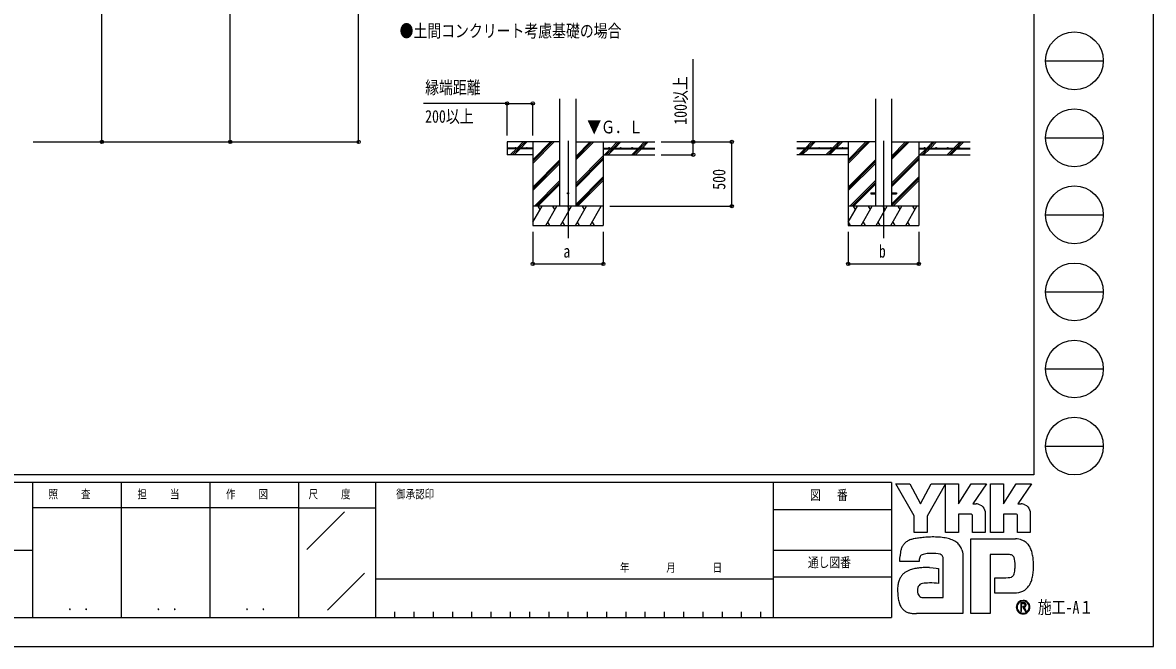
# Model space of a CAD drawing. Units: millimetres, scale not verified. Extents: x -12615 to 12615, y -8910 to 8910.
# Drawn here: x 3807 to 12615, y -8910 to -4053 of the extents above; entities that cross this region are included whole.
import ezdxf
from ezdxf.enums import TextEntityAlignment as Align

# ---------------------------------------------------------------- set-up
doc = ezdxf.new("R2010")
doc.units = ezdxf.units.MM
doc.header["$LTSCALE"] = 40
for name, color, linetype in [('0-2_USER1', 3, 'Continuous'), ('0-3_YKK_12', 2, 'Continuous'), ('0-4_YKK_13', 4, 'Continuous'), ('0-5_YKK_A1', 4, 'Continuous'), ('0-6_YKK_D', 6, 'Continuous'), ('0-7_YKK_ZWAK', 7, 'Continuous')]:
    doc.layers.add(name, color=color, linetype=linetype)
doc.styles.add('ＭＳ ゴシック', font='')
doc.styles.get('ＭＳ ゴシック').set_extended_font_data('MS Gothic')

msp = doc.modelspace()

# ---------------------------------------------------------------- linework, layer by layer
at = {"layer": '0-3_YKK_12'}
for p, q in [((8055.57, -4972.97), (8055.57, -5732.18)), ((10512.96, -4972.97), (10512.96, -5732.18))]:
    msp.add_line(p, q, dxfattribs=at)
at = {"layer": '0-4_YKK_13'}
for p, q in [((10412.96, -5377.68), (10412.96, -5386.68)), ((10412.96, -5377.68), (10450.46, -5377.68)), ((10412.96, -5386.68), (10450.46, -5386.68)), ((10575.46, -5377.68), (10612.96, -5377.68)), ((10575.46, -5386.68), (10612.96, -5386.68)), ((10612.96, -5377.68), (10612.96, -5386.68))]:
    msp.add_line(p, q, dxfattribs=at)
msp.add_circle((8055.57, -5382.18), 5, dxfattribs=at)
at = {"layer": '0-5_YKK_A1'}
for p, q in [((7993.07, -5482.18), (7993.07, -4646.83)), ((8118.07, -5482.18), (8118.07, -4646.83)), ((10450.46, -4645.83), (10450.46, -5482.18)), ((10575.46, -4645.83), (10575.46, -5482.18)), ((7659.53, -5029.68), (7707.03, -4982.18)), ((7673.67, -5029.68), (7721.18, -4982.18)), ((7687.82, -5029.68), (7735.32, -4982.18)), ((7780.57, -4982.18), (7780.57, -5632.18)), ((7780.57, -5149.06), (7947.45, -4982.18)), ((7780.57, -5134.92), (7933.31, -4982.18)), ((7780.57, -5120.78), (7919.17, -4982.18)), ((8118.07, -5119.93), (8255.82, -4982.18)), ((8118.07, -5105.79), (8241.68, -4982.18)), ((8118.07, -5091.65), (8227.53, -4982.18)), ((8118.07, -4982.18), (8730.57, -4982.18)), ((8330.57, -4982.18), (8330.57, -5632.18)), ((8392.16, -5029.68), (8439.67, -4982.18)), ((8406.31, -5029.68), (8453.81, -4982.18)), ((8420.45, -5029.68), (8467.95, -4982.18)), ((8604.3, -5029.68), (8651.8, -4982.18)), ((8618.44, -5029.68), (8665.94, -4982.18)), ((8632.58, -5029.68), (8680.08, -4982.18)), ((10450.46, -4982.18), (9837.96, -4982.18)), ((9904.79, -5029.68), (9952.29, -4982.18)), ((9923.79, -5024.83), (9966.43, -4982.18)), ((9933.07, -5029.68), (9980.57, -4982.18)), ((10116.92, -5029.68), (10164.42, -4982.18)), ((10131.06, -5029.68), (10178.56, -4982.18)), ((10145.21, -5029.68), (10192.71, -4982.18)), ((10237.96, -4982.18), (10237.96, -5632.18)), ((10237.96, -5149.06), (10404.84, -4982.18)), ((10237.96, -5134.92), (10390.7, -4982.18)), ((10237.96, -5120.78), (10376.55, -4982.18)), ((10575.46, -5119.93), (10713.21, -4982.18)), ((10575.46, -5105.79), (10699.06, -4982.18)), ((10575.46, -5091.65), (10684.92, -4982.18)), ((10575.46, -4982.18), (11187.96, -4982.18)), ((10787.96, -4982.18), (10787.96, -5632.18)), ((10849.55, -5029.68), (10897.05, -4982.18)), ((10863.7, -5029.68), (10911.2, -4982.18)), ((10877.84, -5029.68), (10925.34, -4982.18)), ((11061.69, -5029.68), (11109.19, -4982.18)), ((11075.83, -5029.68), (11123.33, -4982.18)), ((11089.97, -5029.68), (11137.47, -4982.18)), ((7780.57, -5029.68), (7580.57, -5029.68)), ((7780.57, -5034.68), (7580.57, -5034.68)), ((7780.57, -5082.18), (7580.57, -5082.18)), ((7608.44, -5080.78), (7654.53, -5034.68)), ((7621.17, -5082.18), (7668.67, -5034.68)), ((7635.32, -5082.18), (7682.82, -5034.68)), ((7780.57, -5029.68), (7780.57, -5034.68)), ((8118.07, -5303.78), (8330.57, -5091.28)), ((8118.07, -5317.92), (8330.57, -5105.42)), ((8330.57, -5029.68), (8730.57, -5029.68)), ((8330.57, -5029.68), (8330.57, -5034.68)), ((8330.57, -5034.68), (8730.57, -5034.68)), ((8330.57, -5082.18), (8730.57, -5082.18)), ((8339.66, -5082.18), (8387.16, -5034.68)), ((8353.81, -5082.18), (8401.31, -5034.68)), ((8367.95, -5082.18), (8415.45, -5034.68)), ((8551.8, -5082.18), (8599.3, -5034.68)), ((8565.94, -5082.18), (8613.44, -5034.68)), ((8580.08, -5082.18), (8627.58, -5034.68)), ((10237.96, -5029.68), (9837.96, -5029.68)), ((10237.96, -5034.68), (9837.96, -5034.68)), ((10237.96, -5082.18), (9837.96, -5082.18)), ((9852.29, -5082.18), (9899.79, -5034.68)), ((9866.43, -5082.18), (9913.93, -5034.68)), ((9880.57, -5082.18), (9928.07, -5034.68)), ((9918.93, -5029.68), (9920.6, -5028.02)), ((10065.82, -5080.78), (10111.92, -5034.68)), ((10078.56, -5082.18), (10126.06, -5034.68)), ((10092.71, -5082.18), (10140.21, -5034.68)), ((10237.96, -5029.68), (10237.96, -5034.68)), ((10575.46, -5303.78), (10787.96, -5091.28)), ((10575.46, -5317.92), (10787.96, -5105.42)), ((10787.96, -5029.68), (11187.96, -5029.68)), ((10787.96, -5029.68), (10787.96, -5034.68)), ((10787.96, -5034.68), (11187.96, -5034.68)), ((10787.96, -5082.18), (11187.96, -5082.18)), ((10797.05, -5082.18), (10844.55, -5034.68)), ((10811.2, -5082.18), (10858.7, -5034.68)), ((10825.34, -5082.18), (10872.84, -5034.68)), ((11009.19, -5082.18), (11056.69, -5034.68)), ((11023.33, -5082.18), (11070.83, -5034.68)), ((11037.47, -5082.18), (11084.97, -5034.68)), ((7780.57, -5332.91), (7993.07, -5120.41)), ((7780.57, -5347.05), (7993.07, -5134.55)), ((7780.57, -5361.19), (7993.07, -5148.7)), ((8118.07, -5332.06), (8330.57, -5119.56)), ((10237.96, -5332.91), (10450.46, -5120.41)), ((10237.96, -5347.05), (10450.46, -5134.55)), ((10237.96, -5361.19), (10450.46, -5148.7)), ((10575.46, -5332.06), (10787.96, -5119.56)), ((7793.43, -5482.18), (7993.07, -5282.54)), ((8118.07, -5465.91), (8330.57, -5253.41)), ((8118.07, -5480.05), (8330.57, -5267.55)), ((8130.08, -5482.18), (8330.57, -5281.69)), ((10250.81, -5482.18), (10450.46, -5282.54)), ((10575.46, -5465.91), (10787.96, -5253.41)), ((10575.46, -5480.05), (10787.96, -5267.55)), ((10587.47, -5482.18), (10787.96, -5281.69)), ((7807.57, -5482.18), (7993.07, -5296.68)), ((7821.71, -5482.18), (7993.07, -5310.83)), ((10264.96, -5482.18), (10450.46, -5296.68)), ((10279.1, -5482.18), (10450.46, -5310.83)), ((8330.57, -5482.18), (7780.57, -5482.18)), ((7780.57, -5607.63), (7853, -5482.18)), ((7838, -5508.17), (7822.99, -5482.18)), ((7881.86, -5632.18), (7968.47, -5482.18)), ((7953.47, -5508.16), (7938.47, -5482.18)), ((7997.33, -5632.18), (8083.94, -5482.18)), ((8068.94, -5508.17), (8053.93, -5482.18)), ((8112.8, -5632.18), (8199.41, -5482.18)), ((8184.41, -5508.17), (8169.4, -5482.18)), ((8228.27, -5632.18), (8314.88, -5482.18)), ((8284.88, -5482.18), (8284.88, -5482.18)), ((10787.96, -5482.18), (10237.96, -5482.18)), ((10237.96, -5607.63), (10310.39, -5482.18)), ((10295.38, -5508.17), (10280.38, -5482.18)), ((10339.25, -5632.18), (10425.86, -5482.18)), ((10410.86, -5508.16), (10395.85, -5482.18)), ((10454.72, -5632.18), (10541.33, -5482.18)), ((10526.32, -5508.17), (10511.32, -5482.18)), ((10570.19, -5632.18), (10656.8, -5482.18)), ((10641.79, -5508.17), (10626.79, -5482.18)), ((10685.66, -5632.18), (10772.27, -5482.18)), ((10757.27, -5508.16), (10742.26, -5482.18)), ((7780.57, -5632.18), (8330.57, -5632.18)), ((7896.86, -5606.2), (7911.86, -5632.18)), ((8012.33, -5606.2), (8027.33, -5632.18)), ((8127.8, -5606.2), (8142.8, -5632.18)), ((8243.27, -5606.2), (8258.27, -5632.18)), ((10237.96, -5632.18), (10787.96, -5632.18)), ((10238.78, -5606.2), (10253.78, -5632.18)), ((10354.25, -5606.2), (10369.25, -5632.18)), ((10469.72, -5606.2), (10484.72, -5632.18)), ((10585.19, -5606.2), (10600.19, -5632.18)), ((10700.66, -5606.2), (10715.66, -5632.18))]:
    msp.add_line(p, q, dxfattribs=at)
msp.add_lwpolyline([(7993.07, -4982.18), (7580.57, -4982.18), (7580.57, -5082.18)], dxfattribs=at)
for centre in [(7645.57, -5027.18), (7735.57, -5027.18), (8375.57, -5027.18), (8465.57, -5027.18), (8555.57, -5027.18), (8645.57, -5027.18), (9922.96, -5027.18), (10012.96, -5027.18), (10102.96, -5027.18), (10192.96, -5027.18), (10832.96, -5027.18), (10922.96, -5027.18), (11012.96, -5027.18), (11102.96, -5027.18)]:
    msp.add_circle(centre, 2.5, dxfattribs=at)
at = {"layer": '0-6_YKK_D'}
for p, q in [((6424.86, -4982.18), (6424.86, -2151.07)), ((5424.86, -4982.18), (5424.86, -2272.18)), ((4424.86, -4982.18), (4424.86, -2532.18)), ((7580.57, -4682.18), (6930.1, -4682.18)), ((7580.57, -4932.18), (7580.57, -4681.18)), ((7580.57, -4682.18), (7780.57, -4682.18)), ((7780.57, -4932.18), (7780.57, -4681.18)), ((3888.7, -4982.18), (4425.86, -4982.18)), ((3888.7, -4982.18), (6425.86, -4982.18)), ((3888.7, -4982.18), (5425.86, -4982.18)), ((8780.57, -4982.18), (9331.57, -4982.18)), ((8780.57, -4982.18), (9031.57, -4982.18)), ((9330.57, -5482.18), (9330.57, -4982.18)), ((8780.57, -5082.18), (9031.57, -5082.18)), ((8380.57, -5482.18), (9331.57, -5482.18)), ((7780.57, -5682.18), (7780.57, -5933.18)), ((8330.57, -5682.18), (8330.57, -5933.18)), ((10237.96, -5682.18), (10237.96, -5933.18)), ((10787.96, -5682.18), (10787.96, -5933.18)), ((7780.57, -5932.18), (8330.57, -5932.18)), ((10237.96, -5932.18), (10787.96, -5932.18))]:
    msp.add_line(p, q, dxfattribs=at)
msp.add_lwpolyline([(9030.57, -5082.18), (9030.57, -4982.18), (9030.57, -4338.58)], dxfattribs=at)
for centre in [(7580.57, -4682.18), (7780.57, -4682.18), (4424.86, -4982.18), (5424.86, -4982.18), (6424.86, -4982.18), (9030.57, -4982.18), (9330.57, -4982.18), (9030.57, -5082.18), (9330.57, -5482.18), (7780.57, -5932.18), (8330.57, -5932.18), (10237.96, -5932.18), (10787.96, -5932.18)]:
    msp.add_circle(centre, 12.75, dxfattribs=at)
at = {"layer": '0-7_YKK_ZWAK'}
for p, q in [((11685.06, 8325), (11685.06, -7575)), ((11775.06, -4350), (12225.06, -4350)), ((11775.06, -4950), (12225.06, -4950)), ((11775.06, -5550), (12225.06, -5550)), ((11775.06, -6150), (12225.06, -6150)), ((11775.06, -6750), (12225.06, -6750)), ((11775.06, -7350), (12225.06, -7350)), ((11685.06, -7575), (-11714.94, -7575)), ((3885.06, -7635), (-14.94, -7635)), ((4575.06, -7635), (4575.06, -8685)), ((5265.06, -7635), (5265.06, -8685)), ((5955.06, -7635), (5955.06, -8685)), ((6555.06, -7635), (5955.06, -7635)), ((9652.56, -7635), (6555.06, -7635)), ((6555.06, -7635), (6555.06, -8685)), ((9652.56, -7635), (9652.56, -8685)), ((10575.06, -7635), (9652.56, -7635)), ((10575.06, -7635), (10575.06, -8685)), ((5955.06, -7830), (3885.06, -7830)), ((5955.06, -7830), (6555.06, -7830)), ((6021.31, -8154.87), (6315.11, -7861.08)), ((9652.56, -7845), (10575.06, -7845)), ((-14.94, -8160), (3885.06, -8160)), ((9652.56, -8160), (10575.06, -8160)), ((6182.02, -8627.97), (6470.68, -8339.3)), ((6555.06, -8385), (9652.56, -8385)), ((10575.06, -8370), (9652.56, -8370)), ((-14.94, -8685), (3885.06, -8685)), ((3885.06, -8685), (5955.06, -8685)), ((5955.06, -8685), (6555.06, -8685)), ((6555.06, -8685), (9652.56, -8685)), ((6705.06, -8640), (6705.06, -8685)), ((6855.06, -8640), (6855.06, -8685)), ((7005.06, -8640), (7005.06, -8685)), ((7155.06, -8640), (7155.06, -8685)), ((7305.06, -8640), (7305.06, -8685)), ((7455.06, -8640), (7455.06, -8685)), ((7605.06, -8640), (7605.06, -8685)), ((7755.06, -8640), (7755.06, -8685)), ((7905.06, -8640), (7905.06, -8685)), ((8055.06, -8640), (8055.06, -8685)), ((8205.06, -8640), (8205.06, -8685)), ((8355.06, -8640), (8355.06, -8685)), ((8505.06, -8640), (8505.06, -8685)), ((8655.06, -8640), (8655.06, -8685)), ((8805.06, -8640), (8805.06, -8685)), ((8955.06, -8640), (8955.06, -8685)), ((9105.06, -8640), (9105.06, -8685)), ((9255.06, -8640), (9255.06, -8685)), ((9405.06, -8640), (9405.06, -8685)), ((9555.06, -8640), (9555.06, -8685)), ((9652.56, -8685), (10575.06, -8685)), ((11600.02, -8651.94), (11600.02, -8651.94))]:
    msp.add_line(p, q, dxfattribs=at)
for points in [[(-12615, -8910), (12615, -8910), (12615, 8910), (-12615, 8910)], [(10608.06, -7644), (10718.49, -7644), (10801.41, -7800.3), (10884.12, -7644), (10994.63, -7644), (10853.01, -7895.97), (10853.01, -8022.4), (10752.29, -8022.4), (10752.29, -7892.57)]]:
    msp.add_lwpolyline(points, close=True, dxfattribs=at)
for points in [[(5955.06, -7635), (3885.06, -7635), (3885.06, -8685)], [(11191.64, -7879.83), (11096.31, -7879.83), (11096.31, -8022.29), (10994.74, -8022.29), (10994.74, -7644), (11096.31, -7644), (11096.31, -7798.75), (11196.21, -7644), (11315.52, -7644), (11208.48, -7800.64), (11212.27, -7800.64), (11216.46, -7800.64), (11220.76, -7800.64), (11224.9, -7800.64), (11228.6, -7800.64), (11231.58, -7800.64), (11233.57, -7800.64), (11234.3, -7800.64)], [(11542.53, -7879.83), (11447.31, -7879.83), (11447.31, -8022.4), (11345.69, -8022.4), (11345.69, -7644), (11447.31, -7644), (11447.31, -7798.75), (11547.1, -7644), (11666.41, -7644), (11559.37, -7800.64), (11563.2, -7800.64), (11567.41, -7800.64), (11571.71, -7800.64), (11575.84, -7800.64), (11579.52, -7800.64), (11582.49, -7800.64), (11584.47, -7800.64), (11585.19, -7800.64)], [(11263.52, -7806.64), (11275.65, -7813.57), (11285.92, -7822.6), (11294.18, -7833.36), (11300.27, -7845.45), (11304.03, -7858.49), (11305.32, -7872.11), (11305.32, -8022.65), (11206.23, -8022.65), (11206.23, -7894.23)], [(11614.45, -7806.64), (11626.61, -7813.57), (11636.92, -7822.6), (11645.22, -7833.36), (11651.35, -7845.45), (11655.14, -7858.49), (11656.44, -7872.11), (11656.44, -8022.4), (11557.12, -8022.4), (11557.12, -7894.23)], [(11486.61, -8194.52), (11343.58, -8194.52), (11343.58, -8655), (11193.69, -8655), (11193.69, -8072.37), (11542.06, -8072.37)], [(11123.13, -8157.5), (11127.38, -8174.71), (11129.79, -8193.13), (11130.55, -8212.76), (11130.55, -8655), (10768.66, -8655)], [(10963.16, -8196.37), (10953.82, -8192.71), (10938.88, -8189.6), (10919.82, -8187.31), (10898.12, -8186.08), (10875.25, -8186.18), (10852.69, -8187.85)], [(11636.14, -8113.54), (11645.92, -8125.87), (11653.24, -8137.83), (11658.35, -8148.65)], [(10814.39, -8196.93), (10807.42, -8200.86), (10801.98, -8205.65), (10797.86, -8211.25), (10794.88, -8217.59), (10792.82, -8224.59), (10791.48, -8232.21), (10790.67, -8240.37), (10790.19, -8249), (10640.23, -8249.37), (10640.67, -8228.86), (10641.5, -8205.82)], [(10871.84, -8296.58), (10900.22, -8298.46), (10922.53, -8300.96), (10937.13, -8303.3), (10942.36, -8304.7), (10942.36, -8419.42), (10925.77, -8417.67), (10907.57, -8416.68), (10888.94, -8416.3), (10871.06, -8416.36), (10855.1, -8416.69), (10842.25, -8417.13), (10833.68, -8417.51), (10830.56, -8417.68), (10817.59, -8420.05), (10806.4, -8423.76), (10797.01, -8428.84), (10789.4, -8435.31), (10783.58, -8443.19), (10779.55, -8452.51), (10777.31, -8463.3), (10776.86, -8475.57), (10778.29, -8489.07), (10781.15, -8500.22), (10785.28, -8509.25), (10790.48, -8516.37), (10796.58, -8521.78), (10803.4, -8525.72), (10810.76, -8528.37), (10818.48, -8529.97), (10977.79, -8529.97), (10977.79, -8235.22), (10977.83, -8229.38), (10977.53, -8223.66), (10976.78, -8218.16), (10975.5, -8212.94), (10973.59, -8208.07), (10970.96, -8203.64), (10967.51, -8199.72), (10963.16, -8196.37)], [(11537.48, -8282.99), (11537.29, -8263.9), (11536.38, -8246.69), (11534.23, -8231.59), (11530.31, -8218.78)], [(11623.69, -8462.91), (11609.85, -8473.67), (11595.43, -8482.13), (11580.55, -8488.44), (11565.3, -8492.76), (11549.8, -8495.23), (11534.16, -8496.03), (11380.08, -8496.03), (11380.08, -8374.99), (11466.96, -8374.99), (11482.98, -8374.77), (11497.07, -8373.4), (11509.16, -8369.86)], [(11623.82, -8587.79), (11623.75, -8586.03), (11623.53, -8584.34), (11623.16, -8582.71), (11622.66, -8581.16), (11622.01, -8579.69), (11621.22, -8578.31), (11620.3, -8577.02), (11619.24, -8575.84), (11617.85, -8574.61), (11616.31, -8573.54), (11614.62, -8572.63), (11612.79, -8571.88), (11610.84, -8571.29), (11608.75, -8570.87), (11606.55, -8570.61), (11604.23, -8570.53), (11581.5, -8570.53), (11581.5, -8637.42), (11588.37, -8637.42), (11588.37, -8577.35), (11604.23, -8577.35), (11605.87, -8577.41), (11607.41, -8577.57), (11608.85, -8577.83), (11610.19, -8578.2), (11611.42, -8578.67), (11612.53, -8579.24), (11613.52, -8579.9), (11614.4, -8580.67)], [(11617.08, -8587.79), (11616.66, -8591.01), (11615.51, -8593.54), (11613.78, -8595.47), (11611.64, -8596.87), (11609.23, -8597.83), (11606.71, -8598.42), (11604.25, -8598.72), (11601.99, -8598.8), (11596.03, -8598.8), (11599.04, -8603.91), (11618.68, -8637.65), (11626.54, -8637.65), (11607.6, -8605.17), (11609.37, -8604.82), (11611.07, -8604.37), (11612.67, -8603.83), (11614.19, -8603.2), (11615.6, -8602.47), (11616.92, -8601.65), (11618.14, -8600.73), (11619.24, -8599.73)]]:
    msp.add_lwpolyline(points, dxfattribs=at)
for centre in [(12000.06, -4350), (12000.06, -4950), (12000.06, -5550), (12000.06, -6150), (12000.06, -6750), (12000.06, -7350)]:
    msp.add_circle(centre, 225, dxfattribs=at)
for centre, radius, start, end in [((11234.45, -7875.57), 74.93, 78.26798, 90.11215), ((11235.52, -7870.11), 69.37, 66.19963, 78.22058), ((11585.34, -7875.7), 75.07, 78.27851, 90.10826), ((11586.37, -7870.44), 69.7, 66.2483, 78.23226), ((11192.17, -7893.88), 14.06, 358.57817, 92.1683), ((11543.13, -7893.81), 14, 358.29941, 92.43455), ((10754.79, -8184.02), 108.55, 122.60463, 137.83438), ((10769.15, -8207.24), 135.84, 108.37421, 122.42809), ((10791.88, -8288.08), 219.75, 100.93159, 107.35499), ((10866.16, -8648.45), 587.69, 97.86054, 101.37938), ((10901.03, -8890.74), 832.48, 94.90201, 97.9576), ((10903.41, -8910.14), 852, 91.6169, 94.94971), ((10900.11, -8772.18), 714.01, 87.51794, 91.66439), ((10909.38, -8573.33), 514.94, 81.92631, 87.59083), ((10936.76, -8385.69), 325.32, 73.67137, 82.05943), ((10977.38, -8249.75), 183.45, 60.60528, 73.9085), ((10994.01, -8216.59), 146.41, 52.17347, 59.90542), ((11008.88, -8197.34), 122.08, 43.55042, 52.14561), ((11536.36, -8232.64), 160.37, 78.73198, 87.96551), ((11541.07, -8208.59), 135.87, 69.03034, 78.69541), ((11545.45, -8196.9), 123.38, 59.39484, 68.9885), ((11547.48, -8193.34), 119.28, 50.3012, 59.3616), ((11546.74, -8194.18), 120.4, 42.05209, 50.28551), ((10913.41, -8221.38), 272.36, 171.55622, 176.72493), ((10821.12, -8207.6), 179.04, 163.48385, 171.57982), ((10774.82, -8193.86), 130.74, 152.2125, 163.4865), ((10754.81, -8183.52), 108.22, 138.03852, 152.12015), ((10873.7, -8375.98), 189.3, 96.37207, 102.75341), ((11017.07, -8189.43), 110.69, 34.48659, 43.50182), ((11017.13, -8189.26), 110.55, 25.58915, 34.43128), ((11007.29, -8193.87), 121.41, 17.43089, 25.54591), ((11487.28, -8228.44), 188.76, 14.76267, 25.00486), ((11371.51, -8259.99), 308.76, 7.9139, 14.95041), ((10853.97, -8290.89), 101.95, 102.4979, 112.84632), ((11487.42, -8268.03), 73.52, 77.94572, 90.63794), ((11493.81, -8238.05), 42.86, 60.20991, 77.92418), ((11497.96, -8230.26), 34.04, 39.8078, 59.75378), ((11492.14, -8234.71), 41.37, 22.65544, 39.38165), ((11255.87, -8276.8), 425.61, 2.54376, 8.01251), ((11189.59, -8280.29), 491.98, 357.76419, 2.60674), ((10754.78, -8438.01), 127.65, 142.04688, 153.80771), ((10750.42, -8434.88), 122.29, 130.60221, 141.94427), ((10757.63, -8443.54), 133.55, 120.60724, 130.53081), ((10771.85, -8467.72), 161.6, 112.58838, 120.58162), ((10790.98, -8513.7), 211.4, 106.61303, 112.59024), ((10821.07, -8614.84), 316.93, 99.87193, 106.59825), ((10837.93, -8709.82), 413.39, 94.78469, 99.91711), ((10846.14, -8804.31), 508.24, 90.80099, 94.81812), ((10847.39, -8874.68), 578.61, 87.57779, 90.82714), ((11495.16, -8338.28), 34.54, 293.91672, 314.09376), ((11490.45, -8334.13), 40.8, 314.78099, 333.92928), ((11460.15, -8319.42), 74.48, 334.00676, 347.34989), ((11377.49, -8300.27), 159.33, 347.14308, 355.40008), ((11196.61, -8284.73), 340.88, 355.2339, 0.29193), ((11307.45, -8294.38), 373.25, 347.15166, 352.97565), ((11208.51, -8281.51), 473.02, 352.8937, 357.82206), ((10914.4, -8470.46), 291.87, 174.55588, 182.47272), ((10826.95, -8462.09), 204.02, 164.97537, 174.56739), ((10777.37, -8448.87), 152.71, 153.89178, 164.94341), ((11523.69, -8350.16), 150.71, 311.57033, 318.66243), ((11506.24, -8334.86), 173.92, 318.67367, 325.29112), ((11551.08, -8368.28), 118.04, 326.23251, 339.61931), ((11440.22, -8325.35), 236.92, 339.22498, 347.31457), ((11077.49, -8467.89), 454.94, 181.90948, 187.89042), ((10886.08, -8494.82), 261.65, 187.80471, 196.36971), ((10785.01, -8524.67), 156.26, 196.3102, 208.20993), ((10741.01, -8548.09), 106.41, 208.29777, 223.35561), ((10731.08, -8556.83), 93.2, 223.64205, 239.63663), ((11599.78, -8604.63), 52.6, 179.86065, 225.14399), ((11600.11, -8604.57), 52.92, 90.09157, 179.92363), ((11599.77, -8604.4), 47.06, 134.8007, 180.12175), ((11599.58, -8604.7), 46.87, 179.75513, 225.29722), ((11599.91, -8604.13), 46.97, 89.86602, 135.149), ((11600.1, -8604.47), 52.82, 44.93442, 90.08536), ((11600.12, -8604.49), 47.33, 45.03108, 90.11509), ((11599.95, -8604.42), 47.52, 270.09072, 359.90926), ((11607.02, -8587.51), 10.06, 358.3894, 42.86139), ((11607.22, -8588.27), 16.6, 316.37674, 1.6565), ((11600.15, -8604.5), 47.31, 0.00643, 45.07115), ((11600.52, -8604.31), 52.41, 359.78949, 45.13288), ((11600.39, -8604.71), 52.54, 314.92572, 0.23508), ((10739.32, -8541.84), 110.3, 239.8785, 253.65355), ((10754.4, -8490.03), 164.26, 253.69102, 263.74909), ((10767.18, -8376.29), 278.71, 263.68487, 270.30455), ((11600.03, -8604.63), 52.77, 224.94536, 269.98445), ((11599.93, -8605.12), 46.82, 224.62822, 270.10973), ((11600.03, -8604.37), 53.04, 269.98802, 314.93777)]:
    msp.add_arc(centre, radius, start, end, dxfattribs=at)

# ---------------------------------------------------------------- texts
at = {"layer": '0-2_USER1', "style": 'ＭＳ ゴシック', "width": 0.8}
msp.add_text('●土間コンクリート考慮基礎の場合', height=98.97, dxfattribs=at).set_placement((6743.74, -4196.36), align=Align.BOTTOM_LEFT)
at = {"layer": '0-5_YKK_A1', "style": 'ＭＳ ゴシック', "width": 0.8}
msp.add_text('▼Ｇ．Ｌ', height=98.97, dxfattribs=at).set_placement((8205.4, -4945.14), align=Align.BOTTOM_LEFT)
at = {"layer": '0-6_YKK_D', "style": 'ＭＳ ゴシック', "width": 0.8}
for s, p in [('100以上', (9010.57, -4848.18)), ('500', (9310.57, -5354.58))]:
    msp.add_text(s, height=98.97, rotation=90, dxfattribs=at).set_placement(p, align=Align.BOTTOM_LEFT)
for s, p in [('縁端距離', (6942.41, -4637.18)), ('200以上', (6942.41, -4862.18)), ('a', (8019.57, -5912.18)), ('b', (10476.96, -5912.18))]:
    msp.add_text(s, height=98.97, dxfattribs=at).set_placement(p, align=Align.BOTTOM_LEFT)
at = {"layer": '0-7_YKK_ZWAK', "style": 'ＭＳ ゴシック', "width": 0.8}
for s, height, p in [('照     査', 65.98, (4009.26, -7777.5)), ('担     当', 65.98, (4701.66, -7777.5)), ('作     図', 65.98, (5391.66, -7777.5)), ('尺     度', 65.98, (6034.26, -7777.5)), ('御承認印', 65.98, (6717.41, -7777.5)), ('図\u3000 番', 76.98, (9940.21, -7792.5)), ('年        月        日', 65.98, (8459.72, -8349.64)), ('通し図番', 76.98, (9923.41, -8317.5)), ('施工-A１', 98.97, (11715.06, -8685)), ('． ．', 77.75, (4155, -8653.06)), ('． ．', 77.75, (4845, -8653.06)), ('． ．', 77.75, (5535, -8653.06))]:
    msp.add_text(s, height=height, dxfattribs=at).set_placement(p, align=Align.BOTTOM_LEFT)

doc.saveas('drawing.dxf')
